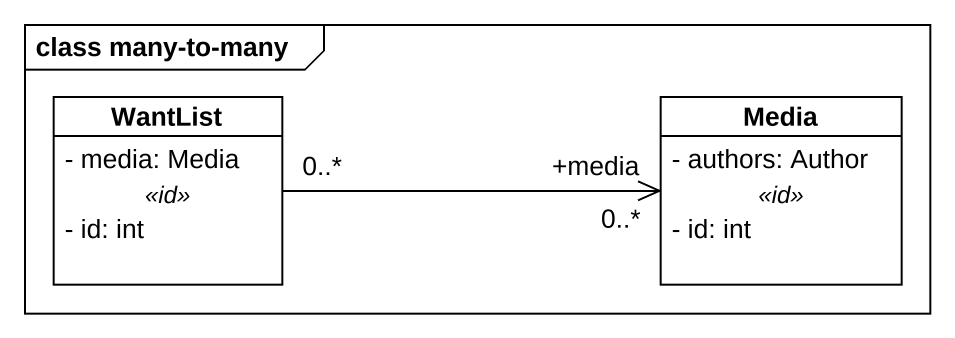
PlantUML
@startuml
mainframe class many-to-many
hide circle
hide empty members
skinparam classAttributeIconSize 0
class WantList {
  - media: Media
  .. <<id>> ..
  - id: int
}
class Media {
  - authors: Author
  .. <<id>> ..
  - id: int
}
WantList "0..*" -right-> "+media\n0..*" Media
@enduml
